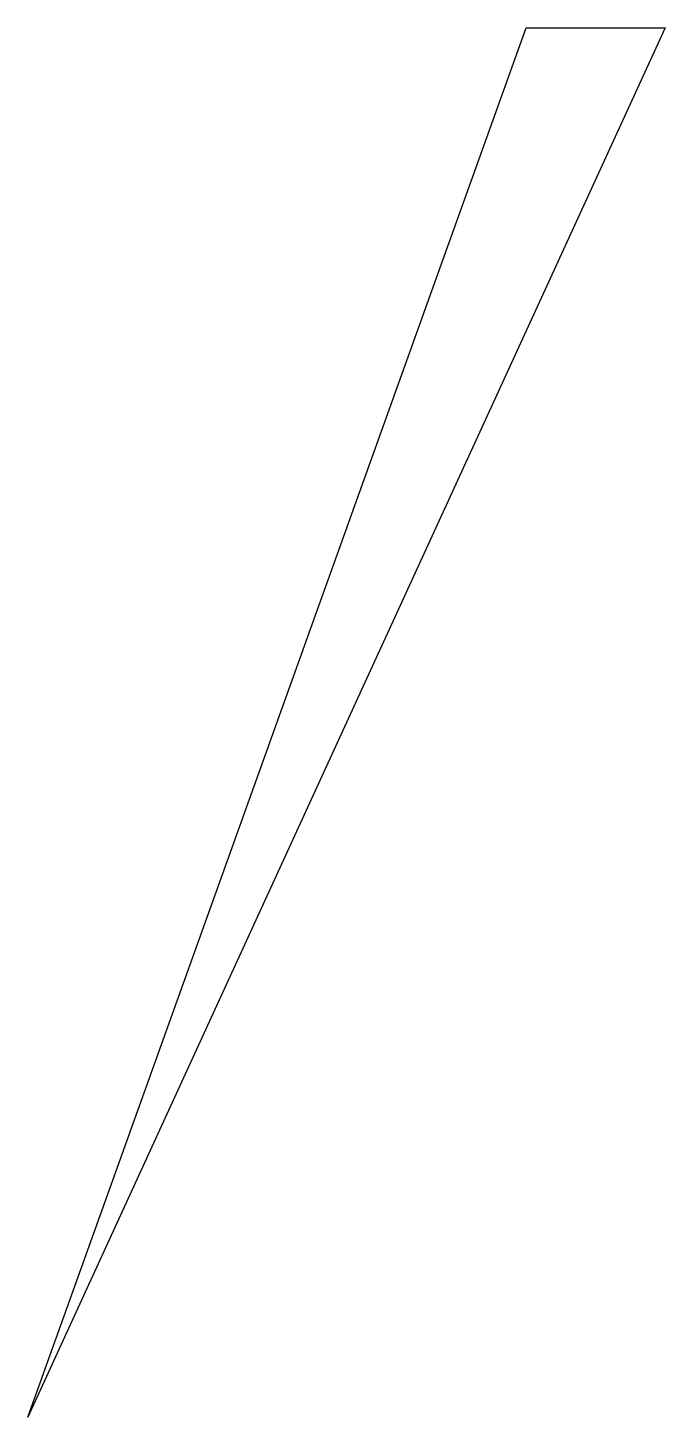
# Model space of a CAD drawing. Extents: x -79 to 0, y -171 to 0.
import ezdxf

# ---------------------------------------------------------------- set-up
doc = ezdxf.new("R2010")
doc.units = 0
doc.layers.add('VISIBLE', color=7, linetype='CONTINUOUS')

msp = doc.modelspace()

# ---------------------------------------------------------------- linework, layer by layer
at = {"layer": 'VISIBLE'}
for p, q in [((-78.609825, -171.45), (-17.145, 0)), ((0, 0), (-78.609825, -171.45)), ((-17.145, 0), (0, 0))]:
    msp.add_line(p, q, dxfattribs=at)

doc.saveas('drawing.dxf')
